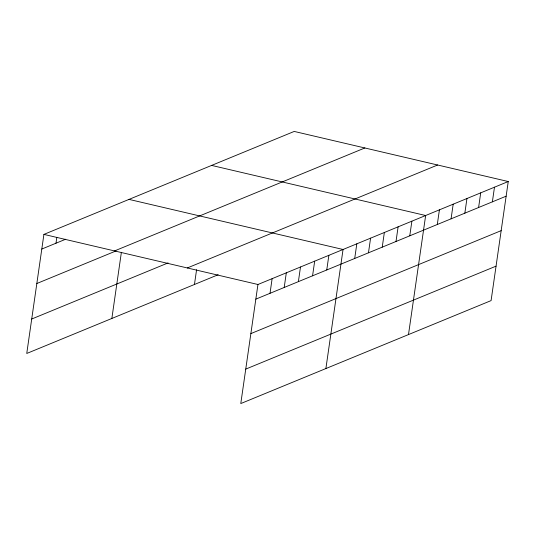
<?xml version="1.0" encoding="UTF-8"?>
<svg xmlns="http://www.w3.org/2000/svg" width="535" height="535" viewBox="0 0 535 535"><rect width="100%" height="100%" fill="white"/><g stroke="black" fill="none" stroke-linecap="round" stroke-linejoin="round"><path stroke-width="0.8" d="M508.25 181.532L257.944 284.493L240.783 403.564L491.09 300.603L508.25 181.532L294.217 131.436L43.91 234.397L26.75 353.468L218.166 274.729M55.981 243.218L56.804 237.52M111.855 318.459L121.338 252.627M194.452 284.486L196.586 269.714M270.014 293.307L272.128 278.661M284.199 287.476L286.312 272.823M298.383 281.637L300.496 266.992M312.567 275.806L314.68 261.154M326.751 269.968L328.864 255.322M325.889 368.555L343.049 249.484L129.015 199.394M354.705 258.472L356.818 243.826M368.468 252.808L370.581 238.162M382.237 247.15L384.351 232.498M396.007 241.486L398.114 226.833M409.77 235.821L411.883 221.169M408.493 334.576L425.646 215.511L211.613 165.415M437.302 224.499L439.416 209.847M451.072 218.835L453.185 204.183M464.841 213.171L466.948 198.518M478.604 207.506L480.718 192.854M492.374 201.842L494.48 187.196M41.797 249.049L65.685 239.225M114.537 250.928L364.843 147.968M36.835 283.51L115.961 250.955M31.719 319.014L168.064 262.926M187.31 267.961L437.617 165.001M255.83 299.145L506.137 196.184M250.868 333.599L501.175 230.638M245.752 369.103L496.059 266.142M43.91 234.397L257.944 284.493"/></g></svg>
